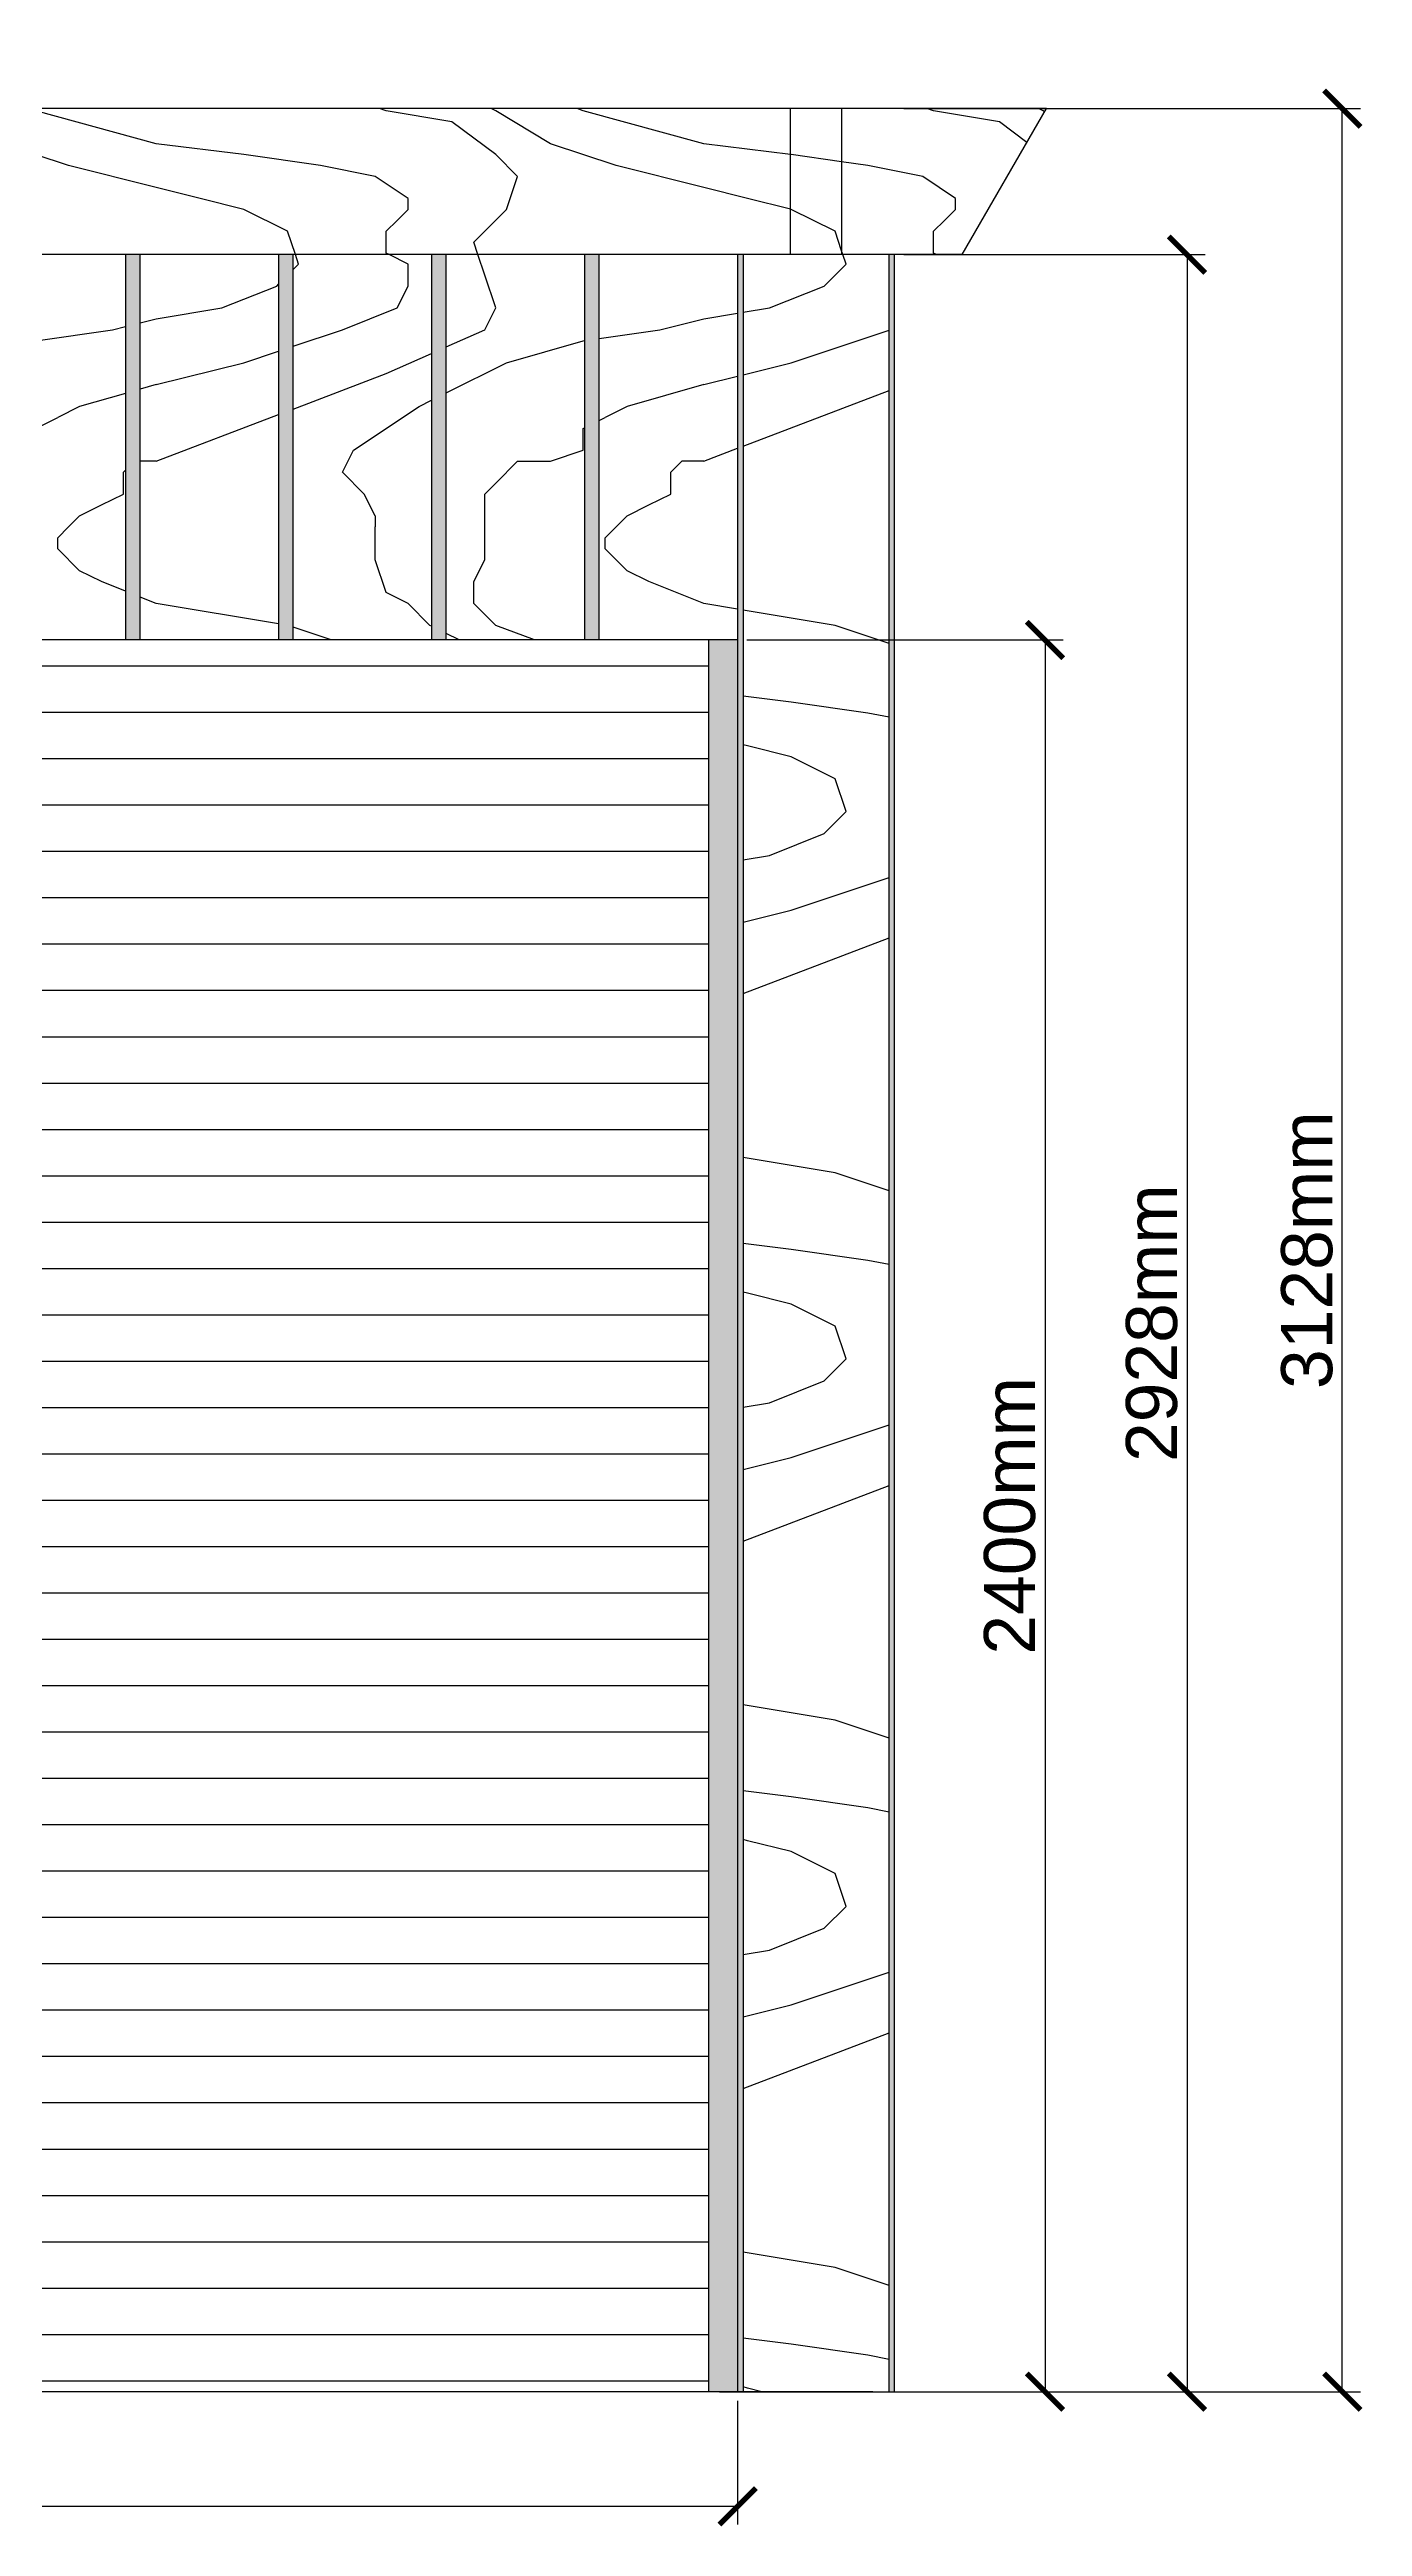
# Model space of a CAD drawing. Header units: millimetres. Extents: x -11841 to 102307, y -68819 to 40378.
# Drawn here: x 13354 to 15153, y -29941 to -26548 of the extents above; entities that cross this region are included whole.
import ezdxf

# ---------------------------------------------------------------- set-up
doc = ezdxf.new("R2010")
doc.units = ezdxf.units.MM
for name, color, linetype in [('Dimensions', 7, 'Continuous'), ('Gazebo', 254, 'Continuous'), ('Lines', 251, 'Continuous'), ('Louvers', 254, 'Continuous')]:
    doc.layers.add(name, color=color, linetype=linetype)
doc.styles.get("Standard").update_dxf_attribs({"font": 'Arial.ttf'})
doc.dimstyles.new('JRMStyle', dxfattribs={"dimtxt": 3.5, "dimasz": 2.5, "dimexe": 1.25, "dimexo": 0.625, "dimtad": 1, "dimdec": 0, "dimdsep": 46, "dimtxsty": 'Standard', "dimblk": 'ARCHTICK', "dimblk1": 'ARCHTICK', "dimblk2": 'ARCHTICK', "dimcen": 2.5, "dimadec": 0, "dimazin": 0, "dimtfac": 1, "dimtdec": 0, "dimtmove": 0, "dimatfit": 3, "dimldrblk": 'ARCHTICK', "dimfxl": 1, "dimarcsym": 0})
pattern_1 = [(14.03624344, (0, 742.993832247128), (7.293601989033505e-07, 750.0000138940788), [123.6931665, -2968.6360935]), (14.03624344, (750, 742.993832247128), (7.293601989033505e-07, 750.0000138940788), [123.6931665, -2968.6360935]), (14.03624344, (1500, 742.993832247128), (7.293601989033505e-07, 750.0000138940788), [123.6931665, -2968.6360935]), (14.03624344, (2250, 742.993832247128), (7.293601989033505e-07, 750.0000138940788), [123.6931665, -2968.6360935]), (18.434948, (120, 772.993832247128), (1.285191153499454e-06, 750.0000141903148), [142.3024889999999, -2229.405670499999]), (18.434948, (870, 772.993832247128), (1.285191153499454e-06, 750.0000141903148), [142.3024889999999, -2229.405670499999]), (18.434948, (1620, 772.993832247128), (1.285191153499454e-06, 750.0000141903148), [142.3024889999999, -2229.405670499999]), (21.80140880000001, (255, 817.993832247128), (-1.775580440011026e-05, 750.0000095910013), [80.7774705, -3958.096161]), (21.80140880000001, (1005, 817.993832247128), (-1.775580440011026e-05, 750.0000095910013), [80.7774705, -3958.096161]), (21.80140880000001, (1755, 817.993832247128), (-1.775580440011026e-05, 750.0000095910013), [80.7774705, -3958.096161]), (21.80140880000001, (2505, 817.993832247128), (-1.775580440011026e-05, 750.0000095910013), [80.7774705, -3958.096161]), (21.80140880000001, (3255, 817.993832247128), (-1.775580440011026e-05, 750.0000095910013), [80.7774705, -3958.096161]), (63.43495179999999, (330, 847.993832247128), (-1.280786340984719e-05, 749.9999827264458), [33.54102, -1643.509941]), (90, (345, 877.993832247128), (-750, 4.592425496802574e-14), [30, -720]), (153.4349518, (345, 907.993832247128), (3.817448426701731e-05, 750.0000209632107), [33.54101999999998, -1643.509941]), (153.4349518, (1095, 907.993832247128), (3.817448426701731e-05, 750.0000209632107), [33.54101999999998, -1643.509941]), (90, (315, 922.993832247128), (-750, 4.592425496802574e-14), [30, -720]), (45, (315, 952.993832247128), (5.329070518200751e-14, 750.0000008627968), [21.2132025, -1039.446945]), (45, (330, 967.993832247128), (5.329070518200751e-14, 750.0000008627968), [21.2132025, -1039.446945]), (90, (345, 982.993832247128), (-750, 4.592425496802574e-14), [15, -735]), (146.3099365, (345, 997.993832247128), (-4.396342548673715e-05, 750.0000209127533), [54.083268, -2650.0801845]), (146.3099365, (1095, 997.993832247128), (-4.396342548673715e-05, 750.0000209127533), [54.083268, -2650.0801845]), (146.3099365, (1845, 997.993832247128), (-4.396342548673715e-05, 750.0000209127533), [54.083268, -2650.0801845]), (168.6900787, (300, 1027.993832247128), (-8.107857595973655e-05, 749.9999850570102), [76.48529295, -3747.779388]), (168.6900787, (1050, 1027.993832247128), (-8.107857595973655e-05, 749.9999850570102), [76.48529295, -3747.779388]), (168.6900787, (1800, 1027.993832247128), (-8.107857595973655e-05, 749.9999850570102), [76.48529295, -3747.779388]), (168.6900787, (2550, 1027.993832247128), (-8.107857595973655e-05, 749.9999850570102), [76.48529295, -3747.779388]), (168.6900787, (3300, 1027.993832247128), (-8.107857595973655e-05, 749.9999850570102), [76.48529295, -3747.779388]), (171.8698883, (225, 1042.993832247128), (7.993161954988892e-05, 750.0000063145869), [106.06601715, -5197.234954499999]), (171.8698883, (975, 1042.993832247128), (7.993161954988892e-05, 750.0000063145869), [106.06601715, -5197.234954499999]), (171.8698883, (1725, 1042.993832247128), (7.993161954988892e-05, 750.0000063145869), [106.06601715, -5197.234954499999]), (171.8698883, (2475, 1042.993832247128), (7.993161954988892e-05, 750.0000063145869), [106.06601715, -5197.234954499999]), (171.8698883, (3225, 1042.993832247128), (7.993161954988892e-05, 750.0000063145869), [106.06601715, -5197.234954499999]), (171.8698883, (3975, 1042.993832247128), (7.993161954988892e-05, 750.0000063145869), [106.06601715, -5197.234954499999]), (171.8698883, (4725, 1042.993832247128), (7.993161954988892e-05, 750.0000063145869), [106.06601715, -5197.234954499999]), (172.8749847, (120, 1057.993832247128), (-7.404321076265319e-06, 750.0000228566356), [120.93386655, -5925.759429899999]), (172.8749847, (870, 1057.993832247128), (-7.404321076265319e-06, 750.0000228566356), [120.93386655, -5925.759429899999]), (172.8749847, (1620, 1057.993832247128), (-7.404321076265319e-06, 750.0000228566356), [120.93386655, -5925.759429899999]), (172.8749847, (2370, 1057.993832247128), (-7.404321076265319e-06, 750.0000228566356), [120.93386655, -5925.759429899999]), (172.8749847, (3120, 1057.993832247128), (-7.404321076265319e-06, 750.0000228566356), [120.93386655, -5925.759429899999]), (172.8749847, (3870, 1057.993832247128), (-7.404321076265319e-06, 750.0000228566356), [120.93386655, -5925.759429899999]), (172.8749847, (4620, 1057.993832247128), (-7.404321076265319e-06, 750.0000228566356), [120.93386655, -5925.759429899999]), (172.8749847, (5370, 1057.993832247128), (-7.404321076265319e-06, 750.0000228566356), [120.93386655, -5925.759429899999]), (20.8544579, (0, 637.993832247128), (-3.713100920066381e-06, 750.0000196160913), [337.083063, -16517.0709225]), (20.8544579, (750, 637.993832247128), (-3.713100920066381e-06, 750.0000196160913), [337.083063, -16517.0709225]), (20.8544579, (1500, 637.993832247128), (-3.713100920066381e-06, 750.0000196160913), [337.083063, -16517.0709225]), (20.8544579, (2250, 637.993832247128), (-3.713100920066381e-06, 750.0000196160913), [337.083063, -16517.0709225]), (20.8544579, (3000, 637.993832247128), (-3.713100920066381e-06, 750.0000196160913), [337.083063, -16517.0709225]), (20.8544579, (3750, 637.993832247128), (-3.713100920066381e-06, 750.0000196160913), [337.083063, -16517.0709225]), (20.8544579, (4500, 637.993832247128), (-3.713100920066381e-06, 750.0000196160913), [337.083063, -16517.0709225]), (20.8544579, (5250, 637.993832247128), (-3.713100920066381e-06, 750.0000196160913), [337.083063, -16517.0709225]), (20.8544579, (6000, 637.993832247128), (-3.713100920066381e-06, 750.0000196160913), [337.083063, -16517.0709225]), (20.8544579, (6750, 637.993832247128), (-3.713100920066381e-06, 750.0000196160913), [337.083063, -16517.0709225]), (20.8544579, (7500, 637.993832247128), (-3.713100920066381e-06, 750.0000196160913), [337.083063, -16517.0709225]), (20.8544579, (8250, 637.993832247128), (-3.713100920066381e-06, 750.0000196160913), [337.083063, -16517.0709225]), (20.8544579, (9000, 637.993832247128), (-3.713100920066381e-06, 750.0000196160913), [337.083063, -16517.0709225]), (20.8544579, (9750, 637.993832247128), (-3.713100920066381e-06, 750.0000196160913), [337.083063, -16517.0709225]), (20.8544579, (10500, 637.993832247128), (-3.713100920066381e-06, 750.0000196160913), [337.083063, -16517.0709225]), (20.8544579, (11250, 637.993832247128), (-3.713100920066381e-06, 750.0000196160913), [337.083063, -16517.0709225]), (20.8544579, (12000, 637.993832247128), (-3.713100920066381e-06, 750.0000196160913), [337.083063, -16517.0709225]), (20.8544579, (12750, 637.993832247128), (-3.713100920066381e-06, 750.0000196160913), [337.083063, -16517.0709225]), (20.8544579, (13500, 637.993832247128), (-3.713100920066381e-06, 750.0000196160913), [337.083063, -16517.0709225]), (20.8544579, (14250, 637.993832247128), (-3.713100920066381e-06, 750.0000196160913), [337.083063, -16517.0709225]), (20.8544579, (15000, 637.993832247128), (-3.713100920066381e-06, 750.0000196160913), [337.083063, -16517.0709225]), (23.9624901, (315, 757.993832247128), (-2.676358937137024e-05, 750.0000121996804), [147.7328685, -7238.9103705]), (23.9624901, (1065, 757.993832247128), (-2.676358937137024e-05, 750.0000121996804), [147.7328685, -7238.9103705]), (23.9624901, (1815, 757.993832247128), (-2.676358937137024e-05, 750.0000121996804), [147.7328685, -7238.9103705]), (23.9624901, (2565, 757.993832247128), (-2.676358937137024e-05, 750.0000121996804), [147.7328685, -7238.9103705]), (23.9624901, (3315, 757.993832247128), (-2.676358937137024e-05, 750.0000121996804), [147.7328685, -7238.9103705]), (23.9624901, (4065, 757.993832247128), (-2.676358937137024e-05, 750.0000121996804), [147.7328685, -7238.9103705]), (23.9624901, (4815, 757.993832247128), (-2.676358937137024e-05, 750.0000121996804), [147.7328685, -7238.9103705]), (23.9624901, (5565, 757.993832247128), (-2.676358937137024e-05, 750.0000121996804), [147.7328685, -7238.9103705]), (23.9624901, (6315, 757.993832247128), (-2.676358937137024e-05, 750.0000121996804), [147.7328685, -7238.9103705]), (63.43495179999999, (450, 817.993832247128), (-1.280786340984719e-05, 749.9999827264458), [33.54102, -1643.509941]), (108.4349518, (465, 847.993832247128), (-3.422644405226549e-05, 750.0000189337305), [47.43416550000001, -2324.2739865]), (108.4349518, (450, 892.993832247128), (-3.422644405226549e-05, 750.0000189337305), [47.43416550000001, -2324.2739865]), (45, (435, 937.993832247128), (5.329070518200751e-14, 750.0000008627968), [63.6396075, -997.0206075]), (71.5650482, (480, 982.993832247128), (2.141921986442696e-05, 750.000023202806), [47.43416550000001, -2324.2739865]), (135, (495, 1027.993832247128), (5.329070518200751e-14, 750.0000008627968), [42.4264065, -1018.2337185]), (143.1300964, (465, 1057.993832247128), (-2.03664573206197e-06, 749.9999887322772), [75, -3675]), (143.1300964, (1215, 1057.993832247128), (-2.03664573206197e-06, 749.9999887322772), [75, -3675]), (143.1300964, (1965, 1057.993832247128), (-2.03664573206197e-06, 749.9999887322772), [75, -3675]), (143.1300964, (2715, 1057.993832247128), (-2.03664573206197e-06, 749.9999887322772), [75, -3675]), (170.537674, (405, 1102.993832247128), (7.79956555607697e-05, 750.0000273356575), [91.24144079999999, -4470.830383349999]), (170.537674, (1155, 1102.993832247128), (7.79956555607697e-05, 750.0000273356575), [91.24144079999999, -4470.830383349999]), (170.537674, (1905, 1102.993832247128), (7.79956555607697e-05, 750.0000273356575), [91.24144079999999, -4470.830383349999]), (170.537674, (2655, 1102.993832247128), (7.79956555607697e-05, 750.0000273356575), [91.24144079999999, -4470.830383349999]), (170.537674, (3405, 1102.993832247128), (7.79956555607697e-05, 750.0000273356575), [91.24144079999999, -4470.830383349999]), (170.537674, (4155, 1102.993832247128), (7.79956555607697e-05, 750.0000273356575), [91.24144079999999, -4470.830383349999]), (161.5650482, (315, 1117.993832247128), (4.845669375086459e-05, 750.0000141903132), [142.3024889999999, -2229.405670499999]), (161.5650482, (1065, 1117.993832247128), (4.845669375086459e-05, 750.0000141903132), [142.3024889999999, -2229.405670499999]), (161.5650482, (1815, 1117.993832247128), (4.845669375086459e-05, 750.0000141903132), [142.3024889999999, -2229.405670499999]), (170.537674, (180, 1162.993832247128), (7.79956555607697e-05, 750.0000273356575), [182.482881, -4379.588928]), (170.537674, (930, 1162.993832247128), (7.79956555607697e-05, 750.0000273356575), [182.482881, -4379.588928]), (170.537674, (1680, 1162.993832247128), (7.79956555607697e-05, 750.0000273356575), [182.482881, -4379.588928]), (170.537674, (2430, 1162.993832247128), (7.79956555607697e-05, 750.0000273356575), [182.482881, -4379.588928]), (170.537674, (3180, 1162.993832247128), (7.79956555607697e-05, 750.0000273356575), [182.482881, -4379.588928]), (170.537674, (3930, 1162.993832247128), (7.79956555607697e-05, 750.0000273356575), [182.482881, -4379.588928]), (116.5650482, (300, 562.993832247128), (-3.817448442688942e-05, 750.0000209632108), [33.54102, -1643.509941]), (135, (285, 592.993832247128), (5.329070518200751e-14, 750.0000008627968), [42.4264065, -1018.2337185]), (63.43495179999999, (255, 622.993832247128), (-1.280786340984719e-05, 749.9999827264458), [33.54102, -1643.509941]), (33.6900673, (270, 652.993832247128), (2.583945164502666e-05, 749.9999734858875), [108.1665375, -2595.99700935]), (33.6900673, (1020, 652.993832247128), (2.583945164502666e-05, 749.9999734858875), [108.1665375, -2595.99700935]), (33.6900673, (1770, 652.993832247128), (2.583945164502666e-05, 749.9999734858875), [108.1665375, -2595.99700935]), (26.5650501, (360, 712.993832247128), (1.342809746063267e-05, 749.9999954720327), [134.16408, -1542.886848]), (26.5650501, (1110, 712.993832247128), (1.342809746063267e-05, 749.9999954720327), [134.16408, -1542.886848]), (15.9453955, (480, 772.993832247128), (-1.056781862018852e-06, 750.0000168870545), [109.2016485, -5350.8805845]), (15.9453955, (1230, 772.993832247128), (-1.056781862018852e-06, 750.0000168870545), [109.2016485, -5350.8805845]), (15.9453955, (1980, 772.993832247128), (-1.056781862018852e-06, 750.0000168870545), [109.2016485, -5350.8805845]), (15.9453955, (2730, 772.993832247128), (-1.056781862018852e-06, 750.0000168870545), [109.2016485, -5350.8805845]), (15.9453955, (3480, 772.993832247128), (-1.056781862018852e-06, 750.0000168870545), [109.2016485, -5350.8805845]), (15.9453955, (4230, 772.993832247128), (-1.056781862018852e-06, 750.0000168870545), [109.2016485, -5350.8805845]), (15.9453955, (4980, 772.993832247128), (-1.056781862018852e-06, 750.0000168870545), [109.2016485, -5350.8805845]), (8.1301022, (585, 802.993832247128), (1.954257422553951e-06, 750.0000002476138), [106.06601715, -5197.234954500001]), (8.1301022, (1335, 802.993832247128), (1.954257422553951e-06, 750.0000002476138), [106.06601715, -5197.234954500001]), (8.1301022, (2085, 802.993832247128), (1.954257422553951e-06, 750.0000002476138), [106.06601715, -5197.234954500001]), (8.1301022, (2835, 802.993832247128), (1.954257422553951e-06, 750.0000002476138), [106.06601715, -5197.234954500001]), (8.1301022, (3585, 802.993832247128), (1.954257422553951e-06, 750.0000002476138), [106.06601715, -5197.234954500001]), (8.1301022, (4335, 802.993832247128), (1.954257422553951e-06, 750.0000002476138), [106.06601715, -5197.234954500001]), (8.1301022, (5085, 802.993832247128), (1.954257422553951e-06, 750.0000002476138), [106.06601715, -5197.234954500001]), (14.03624344, (690, 817.993832247128), (7.293601989033505e-07, 750.0000138940788), [61.8465825, -3030.48271185]), (14.03624344, (1440, 817.993832247128), (7.293601989033505e-07, 750.0000138940788), [61.8465825, -3030.48271185]), (14.03624344, (2190, 817.993832247128), (7.293601989033505e-07, 750.0000138940788), [61.8465825, -3030.48271185]), (14.03624344, (2940, 817.993832247128), (7.293601989033505e-07, 750.0000138940788), [61.8465825, -3030.48271185]), (270, (300, 562.993832247128), (750, 4.592425496802574e-14), [15, -735]), (164.7448883, (750, 1072.993832247128), (-1.562888389372574e-05, 750.0000171689815), [171.026316, -8380.2896115]), (164.7448883, (1500, 1072.993832247128), (-1.562888389372574e-05, 750.0000171689815), [171.026316, -8380.2896115]), (164.7448883, (2250, 1072.993832247128), (-1.562888389372574e-05, 750.0000171689815), [171.026316, -8380.2896115]), (164.7448883, (3000, 1072.993832247128), (-1.562888389372574e-05, 750.0000171689815), [171.026316, -8380.2896115]), (164.7448883, (3750, 1072.993832247128), (-1.562888389372574e-05, 750.0000171689815), [171.026316, -8380.2896115]), (164.7448883, (4500, 1072.993832247128), (-1.562888389372574e-05, 750.0000171689815), [171.026316, -8380.2896115]), (164.7448883, (5250, 1072.993832247128), (-1.562888389372574e-05, 750.0000171689815), [171.026316, -8380.2896115]), (164.7448883, (6000, 1072.993832247128), (-1.562888389372574e-05, 750.0000171689815), [171.026316, -8380.2896115]), (164.7448883, (6750, 1072.993832247128), (-1.562888389372574e-05, 750.0000171689815), [171.026316, -8380.2896115]), (164.7448883, (7500, 1072.993832247128), (-1.562888389372574e-05, 750.0000171689815), [171.026316, -8380.2896115]), (164.7448883, (8250, 1072.993832247128), (-1.562888389372574e-05, 750.0000171689815), [171.026316, -8380.2896115]), (159.4439545, (585, 1117.993832247128), (-8.305684598752805e-05, 749.9999832059829), [128.1600525, -6279.842835]), (159.4439545, (1335, 1117.993832247128), (-8.305684598752805e-05, 749.9999832059829), [128.1600525, -6279.842835]), (159.4439545, (2085, 1117.993832247128), (-8.305684598752805e-05, 749.9999832059829), [128.1600525, -6279.842835]), (159.4439545, (2835, 1117.993832247128), (-8.305684598752805e-05, 749.9999832059829), [128.1600525, -6279.842835]), (159.4439545, (3585, 1117.993832247128), (-8.305684598752805e-05, 749.9999832059829), [128.1600525, -6279.842835]), (159.4439545, (4335, 1117.993832247128), (-8.305684598752805e-05, 749.9999832059829), [128.1600525, -6279.842835]), (159.4439545, (5085, 1117.993832247128), (-8.305684598752805e-05, 749.9999832059829), [128.1600525, -6279.842835]), (159.4439545, (5835, 1117.993832247128), (-8.305684598752805e-05, 749.9999832059829), [128.1600525, -6279.842835]), (135, (465, 1162.993832247128), (5.329070518200751e-14, 750.0000008627968), [42.4264065, -1018.2337185]), (90, (435, 1192.993832247128), (-750, 4.592425496802574e-14), [30, -720]), (63.43495179999999, (435, 1222.993832247128), (-1.280786340984719e-05, 749.9999827264458), [33.54102, -1643.509941]), (90, (450, 1252.993832247128), (-750, 4.592425496802574e-14), [30, -720]), (90, (450, 1282.993832247128), (-750, 4.592425496802574e-14), [15, -735]), (9.4623222, (0, 832.993832247128), (9.22919889845275e-06, 749.9999757965786), [91.24144079999999, -4470.830383349999]), (9.4623222, (750, 832.993832247128), (9.22919889845275e-06, 749.9999757965786), [91.24144079999999, -4470.830383349999]), (9.4623222, (1500, 832.993832247128), (9.22919889845275e-06, 749.9999757965786), [91.24144079999999, -4470.830383349999]), (9.4623222, (2250, 832.993832247128), (9.22919889845275e-06, 749.9999757965786), [91.24144079999999, -4470.830383349999]), (9.4623222, (3000, 832.993832247128), (9.22919889845275e-06, 749.9999757965786), [91.24144079999999, -4470.830383349999]), (9.4623222, (3750, 832.993832247128), (9.22919889845275e-06, 749.9999757965786), [91.24144079999999, -4470.830383349999]), (21.80140880000001, (90, 847.993832247128), (-1.775580440011026e-05, 750.0000095910013), [80.7774705, -3958.096161]), (21.80140880000001, (840, 847.993832247128), (-1.775580440011026e-05, 750.0000095910013), [80.7774705, -3958.096161]), (21.80140880000001, (1590, 847.993832247128), (-1.775580440011026e-05, 750.0000095910013), [80.7774705, -3958.096161]), (21.80140880000001, (2340, 847.993832247128), (-1.775580440011026e-05, 750.0000095910013), [80.7774705, -3958.096161]), (21.80140880000001, (3090, 847.993832247128), (-1.775580440011026e-05, 750.0000095910013), [80.7774705, -3958.096161]), (45, (165, 877.993832247128), (5.329070518200751e-14, 750.0000008627968), [42.4264065, -1018.2337185]), (108.4349518, (195, 907.993832247128), (-3.422644405226549e-05, 750.0000189337305), [47.43416550000001, -2324.2739865]), (153.4349518, (180, 952.993832247128), (3.817448426701731e-05, 750.0000209632107), [67.08203999999996, -1609.9689105]), (153.4349518, (930, 952.993832247128), (3.817448426701731e-05, 750.0000209632107), [67.08203999999996, -1609.9689105]), (165.9637604, (120, 982.993832247128), (1.88554176272504e-05, 749.9999964315168), [61.84658249999999, -3030.482711849999]), (165.9637604, (870, 982.993832247128), (1.88554176272504e-05, 749.9999964315168), [61.84658249999999, -3030.482711849999]), (165.9637604, (1620, 982.993832247128), (1.88554176272504e-05, 749.9999964315168), [61.84658249999999, -3030.482711849999]), (165.9637604, (2370, 982.993832247128), (1.88554176272504e-05, 749.9999964315168), [61.84658249999999, -3030.482711849999]), (165.9637604, (60, 997.993832247128), (1.88554176272504e-05, 749.9999964315168), [61.84658249999999, -3030.482711849999]), (165.9637604, (810, 997.993832247128), (1.88554176272504e-05, 749.9999964315168), [61.84658249999999, -3030.482711849999]), (165.9637604, (1560, 997.993832247128), (1.88554176272504e-05, 749.9999964315168), [61.84658249999999, -3030.482711849999]), (165.9637604, (2310, 997.993832247128), (1.88554176272504e-05, 749.9999964315168), [61.84658249999999, -3030.482711849999]), (158.1985931, (750, 1192.993832247128), (-8.176466202769461e-05, 749.9999764443803), [80.7774705, -3958.096161]), (158.1985931, (1500, 1192.993832247128), (-8.176466202769461e-05, 749.9999764443803), [80.7774705, -3958.096161]), (158.1985931, (2250, 1192.993832247128), (-8.176466202769461e-05, 749.9999764443803), [80.7774705, -3958.096161]), (158.1985931, (3000, 1192.993832247128), (-8.176466202769461e-05, 749.9999764443803), [80.7774705, -3958.096161]), (158.1985931, (3750, 1192.993832247128), (-8.176466202769461e-05, 749.9999764443803), [80.7774705, -3958.096161]), (153.4349518, (675, 1222.993832247128), (3.817448426701731e-05, 750.0000209632107), [33.54101999999998, -1643.509941]), (153.4349518, (1425, 1222.993832247128), (3.817448426701731e-05, 750.0000209632107), [33.54101999999998, -1643.509941]), (135, (645, 1237.993832247128), (5.329070518200751e-14, 750.0000008627968), [42.4264065, -1018.2337185]), (90, (615, 1267.993832247128), (-750, 4.592425496802574e-14), [15, -735]), (45, (615, 1282.993832247128), (5.329070518200751e-14, 750.0000008627968), [21.2132025, -1039.446945]), (165.9637604, (750, 1012.993832247128), (1.88554176272504e-05, 749.9999964315168), [123.6931664999999, -2968.636093499999]), (165.9637604, (1500, 1012.993832247128), (1.88554176272504e-05, 749.9999964315168), [123.6931664999999, -2968.636093499999]), (165.9637604, (2250, 1012.993832247128), (1.88554176272504e-05, 749.9999964315168), [123.6931664999999, -2968.636093499999]), (165.9637604, (3000, 1012.993832247128), (1.88554176272504e-05, 749.9999964315168), [123.6931664999999, -2968.636093499999]), (161.5650482, (630, 1042.993832247128), (4.845669375086459e-05, 750.0000141903132), [94.86833099999998, -2276.839828499999]), (161.5650482, (1380, 1042.993832247128), (4.845669375086459e-05, 750.0000141903132), [94.86833099999998, -2276.839828499999]), (161.5650482, (2130, 1042.993832247128), (4.845669375086459e-05, 750.0000141903132), [94.86833099999998, -2276.839828499999]), (149.03623962, (540, 1072.993832247128), (5.448520445483496e-05, 749.9999785396983), [87.46427549999999, -4285.749664499999]), (149.03623962, (1290, 1072.993832247128), (5.448520445483496e-05, 749.9999785396983), [87.46427549999999, -4285.749664499999]), (149.03623962, (2040, 1072.993832247128), (5.448520445483496e-05, 749.9999785396983), [87.46427549999999, -4285.749664499999]), (149.03623962, (2790, 1072.993832247128), (5.448520445483496e-05, 749.9999785396983), [87.46427549999999, -4285.749664499999]), (149.03623962, (3540, 1072.993832247128), (5.448520445483496e-05, 749.9999785396983), [87.46427549999999, -4285.749664499999]), (153.4349518, (465, 1117.993832247128), (3.817448426701731e-05, 750.0000209632107), [100.623057, -1576.427879399999]), (153.4349518, (1215, 1117.993832247128), (3.817448426701731e-05, 750.0000209632107), [100.623057, -1576.427879399999]), (135, (375, 1162.993832247128), (5.329070518200751e-14, 750.0000008627968), [42.4264065, -1018.2337185]), (153.4349518, (345, 1192.993832247128), (3.817448426701731e-05, 750.0000209632107), [33.54101999999998, -1643.509941]), (153.4349518, (1095, 1192.993832247128), (3.817448426701731e-05, 750.0000209632107), [33.54101999999998, -1643.509941]), (108.4349518, (315, 1207.993832247128), (-3.422644405226549e-05, 750.0000189337305), [47.43416550000001, -2324.2739865]), (90, (300, 1252.993832247128), (-750, 4.592425496802574e-14), [45, -705]), (195.9453888, (750, 742.993832247128), (8.664601489627444e-05, 750.0000168870495), [109.2016485, -5350.8805845]), (195.9453888, (1500, 742.993832247128), (8.664601489627444e-05, 750.0000168870495), [109.2016485, -5350.8805845]), (195.9453888, (2250, 742.993832247128), (8.664601489627444e-05, 750.0000168870495), [109.2016485, -5350.8805845]), (195.9453888, (3000, 742.993832247128), (8.664601489627444e-05, 750.0000168870495), [109.2016485, -5350.8805845]), (195.9453888, (3750, 742.993832247128), (8.664601489627444e-05, 750.0000168870495), [109.2016485, -5350.8805845]), (195.9453888, (4500, 742.993832247128), (8.664601489627444e-05, 750.0000168870495), [109.2016485, -5350.8805845]), (195.9453888, (5250, 742.993832247128), (8.664601489627444e-05, 750.0000168870495), [109.2016485, -5350.8805845]), (206.5650635, (645, 712.993832247128), (-0.0001109951469935311, 750.0000209632013), [33.54102, -1643.509941]), (206.5650635, (1395, 712.993832247128), (-0.0001109951469935311, 750.0000209632013), [33.54102, -1643.509941]), (180, (750, 637.993832247128), (-9.184850993605149e-14, -750), [30, -720]), (90, (450, 547.993832247128), (-750, 4.592425496802574e-14), [45, -705]), (45, (450, 592.993832247128), (5.329070518200751e-14, 750.0000008627968), [21.2132025, -1039.446945]), (45, (465, 607.993832247128), (5.329070518200751e-14, 750.0000008627968), [42.4264065, -1018.2337185]), (0, (495, 637.993832247128), (0, 750), [45, -705]), (18.434948, (540, 637.993832247128), (1.285191153499454e-06, 750.0000141903148), [47.43416549999999, -2324.273986499999]), (18.434948, (1290, 637.993832247128), (1.285191153499454e-06, 750.0000141903148), [47.43416549999999, -2324.273986499999]), (18.434948, (2040, 637.993832247128), (1.285191153499454e-06, 750.0000141903148), [47.43416549999999, -2324.273986499999]), (90, (585, 652.993832247128), (-750, 4.592425496802574e-14), [30, -720]), (26.5650501, (585, 682.993832247128), (1.342809746063267e-05, 749.9999954720327), [33.54102, -1643.509941]), (26.5650501, (1335, 682.993832247128), (1.342809746063267e-05, 749.9999954720327), [33.54102, -1643.509941]), (45, (630, 547.993832247128), (5.329070518200751e-14, 750.0000008627968), [21.2132025, -1039.446945]), (26.5650501, (645, 562.993832247128), (1.342809746063267e-05, 749.9999954720327), [33.54102, -1643.509941]), (26.5650501, (1395, 562.993832247128), (1.342809746063267e-05, 749.9999954720327), [33.54102, -1643.509941]), (26.5650501, (675, 577.993832247128), (1.342809746063267e-05, 749.9999954720327), [33.54102, -1643.509941]), (26.5650501, (1425, 577.993832247128), (1.342809746063267e-05, 749.9999954720327), [33.54102, -1643.509941]), (90, (705, 592.993832247128), (-750, 4.592425496802574e-14), [15, -735]), (90, (705, 607.993832247128), (-750, 4.592425496802574e-14), [15, -735]), (45, (705, 622.993832247128), (5.329070518200751e-14, 750.0000008627968), [21.2132025, -1039.446945])]

# ---------------------------------------------------------------- blocks, each defined once
blk = doc.blocks.new('_ArchTick')
at = {"color": 0, "linetype": 'ByBlock', "const_width": 0.15}
blk.add_lwpolyline([(-0.5, -0.5), (0.5, 0.5)], dxfattribs=at)
blk = doc.blocks.new('*D16')
at = {"layer": 'Defpoints', "color": 0, "transparency": 16777216}
for p in [(14511.95639381376, -26828.45183308536), (14511.95639381376, -29756.45183308537), (14912.64619907486, -29756.45183308537)]:
    blk.add_point(p, dxfattribs=at)
at = {"layer": 'Dimensions', "color": 0, "lineweight": -2, "transparency": 16777216}
for p, q in [((14524.45639381376, -26828.45183308536), (14937.64619907487, -26828.45183308536)), ((14912.64619907487, -26828.45183308536), (14912.64619907486, -29756.45183308537)), ((14524.45639381376, -29756.45183308537), (14937.64619907486, -29756.45183308537))]:
    blk.add_line(p, q, dxfattribs=at)
at = {"layer": 'Dimensions', "color": 0, "lineweight": -2, "transparency": 16777216, "xscale": 50, "yscale": 50, "zscale": 50}
for p, rotation in [((14912.64619907487, -26828.45183308536), 90), ((14912.64619907486, -29756.45183308537), 270)]:
    blk.add_blockref('_ArchTick', p, dxfattribs=dict(at, rotation=rotation))
at = {"layer": 'Dimensions', "color": 0, "transparency": 16777216, "insert": (14864.40608993435, -28292.45183308536), "char_height": 70, "attachment_point": 5, "rotation": 90}
blk.add_mtext('2928mm', dxfattribs=at)
blk = doc.blocks.new('*D17')
at = {"layer": 'Defpoints', "color": 0, "transparency": 16777216}
for p in [(14296.95639381376, -27356.45183308538), (14296.95639381376, -29756.45183308538), (14718.1191742986, -29756.45183308538)]:
    blk.add_point(p, dxfattribs=at)
at = {"layer": 'Dimensions', "color": 0, "lineweight": -2, "transparency": 16777216}
for p, q in [((14309.45639381376, -27356.45183308538), (14743.1191742986, -27356.45183308538)), ((14718.1191742986, -27356.45183308538), (14718.1191742986, -29756.45183308538)), ((14309.45639381376, -29756.45183308538), (14743.1191742986, -29756.45183308538))]:
    blk.add_line(p, q, dxfattribs=at)
at = {"layer": 'Dimensions', "color": 0, "lineweight": -2, "transparency": 16777216, "xscale": 50, "yscale": 50, "zscale": 50}
for p, rotation in [((14718.1191742986, -27356.45183308538), 90), ((14718.1191742986, -29756.45183308538), 270)]:
    blk.add_blockref('_ArchTick', p, dxfattribs=dict(at, rotation=rotation))
at = {"layer": 'Dimensions', "color": 0, "transparency": 16777216, "insert": (14669.87906515808, -28556.45183308537), "char_height": 70, "attachment_point": 5, "rotation": 90}
blk.add_mtext('2400mm', dxfattribs=at)
blk = doc.blocks.new('*D18')
at = {"layer": 'Defpoints', "color": 0, "transparency": 16777216}
for p in [(14511.95639381376, -26628.45183308536), (15125.29891752749, -26628.45183308536), (14511.95639381376, -29756.45183308538)]:
    blk.add_point(p, dxfattribs=at)
at = {"layer": 'Dimensions', "color": 0, "lineweight": -2, "transparency": 16777216}
for p, q in [((14524.45639381376, -26628.45183308536), (15150.29891752749, -26628.45183308536)), ((15125.29891752748, -29756.45183308538), (15125.29891752749, -26628.45183308536)), ((14524.45639381376, -29756.45183308538), (15150.29891752748, -29756.45183308538))]:
    blk.add_line(p, q, dxfattribs=at)
at = {"layer": 'Dimensions', "color": 0, "lineweight": -2, "transparency": 16777216, "xscale": 50, "yscale": 50, "zscale": 50}
for p, rotation in [((15125.29891752749, -26628.45183308536), 90), ((15125.29891752748, -29756.45183308538), 270)]:
    blk.add_blockref('_ArchTick', p, dxfattribs=dict(at, rotation=rotation))
at = {"layer": 'Dimensions', "color": 0, "transparency": 16777216, "insert": (15077.03493389857, -28192.45183308537), "char_height": 70, "attachment_point": 5, "rotation": 90}
blk.add_mtext('3128mm', dxfattribs=at)
blk = doc.blocks.new('*D21')
at = {"layer": 'Defpoints', "color": 0, "transparency": 16777216}
for p in [(11591.95639381389, -29756.45183308542), (14296.95639381376, -29756.45183308537), (14296.95639381376, -29913.46764261267)]:
    blk.add_point(p, dxfattribs=at)
at = {"layer": 'Dimensions', "color": 0, "lineweight": -2, "transparency": 16777216}
for p, q in [((11591.95639381389, -29768.95183308542), (11591.95639381389, -29938.46764261267)), ((14296.95639381376, -29768.95183308537), (14296.95639381376, -29938.46764261267)), ((11591.95639381389, -29913.46764261267), (14296.95639381376, -29913.46764261267))]:
    blk.add_line(p, q, dxfattribs=at)
at = {"layer": 'Dimensions', "color": 0, "lineweight": -2, "transparency": 16777216, "xscale": 50, "yscale": 50, "zscale": 50, "rotation": 180}
blk.add_blockref('_ArchTick', (11591.95639381389, -29913.46764261267), dxfattribs=at)
at = {"layer": 'Dimensions', "color": 0, "lineweight": -2, "transparency": 16777216, "xscale": 50, "yscale": 50, "zscale": 50}
blk.add_blockref('_ArchTick', (14296.95639381376, -29913.46764261267), dxfattribs=at)
at = {"layer": 'Dimensions', "color": 0, "transparency": 16777216, "insert": (12944.45639381382, -29865.22753347215), "char_height": 70, "attachment_point": 5}
blk.add_mtext('2705mm', dxfattribs=at)

msp = doc.modelspace()

# ---------------------------------------------------------------- hatches: boundary and pattern name
at = {"true_color": 0xc7854f}
h = msp.add_hatch(dxfattribs=at)
h.set_pattern_fill('AR-B816C', color=23, scale=0.4)
h.set_pattern_definition([(0, (0, 547.993832247128), (81.28, 81.28), [158.75, -3.81]), (0, (-81.28, 551.803832247128), (81.28, 81.28), [158.75, -3.81]), (90, (0, 547.993832247128), (-81.28, 81.28), [-85.09, 77.47000000000001]), (90, (-3.81, 547.993832247128), (-81.28, 81.28), [-85.09, 77.47000000000001])])
h.paths.add_polyline_path([(4246.274322239664, -28876.45183308544), (3558.956393813889, -28876.45183308544), (3558.956393813889, -28956.45183308544), (4246.274322239664, -28956.45183308544)])
h.paths.add_polyline_path([(4161.274322239664, -28996.45183308544), (4141.274322239664, -28996.45183308544), (4141.274322239662, -28956.45183308544), (3558.956393813889, -28956.45183308544), (3558.956393813889, -29756.45183308545), (4161.274322239664, -29756.45183308544)])
h.paths.add_polyline_path([(6957.956393813889, -28876.45183308544), (6518.638441286314, -28876.45183308544), (6518.638441286314, -28956.45183308545), (6957.956393813888, -28956.45183308545)])
h.paths.add_polyline_path([(6957.956393813889, -28956.45183308545), (6623.638441286315, -28956.45183308545), (6623.638441286314, -28996.45183308542), (6603.638441286312, -28996.45183308542), (6603.638441286314, -29756.45183308543), (6957.956393813887, -29756.45183308542)])
h.paths.add_polyline_path([(9257.956393813894, -26828.45183308536), (8928.222456750482, -26828.45183308536), (8928.222456750482, -26935.87239653072), (9038.133769104952, -26935.87239653072), (9038.133769104952, -27181.25868756719), (8928.222456750482, -27181.25868756719), (8928.222456750482, -27432.48454437741), (9038.133769104952, -27432.48454437741), (9038.133769104952, -27677.87083541388), (8928.222456750482, -27677.87083541388), (8928.222456750482, -27929.0966922241), (9038.133769104952, -27929.0966922241), (9038.133769104952, -28180.32254903431), (8928.222456750482, -28180.32254903431), (8928.222456750482, -28431.54840584454), (9038.133769104952, -28431.54840584454), (9038.133769104952, -28682.77426265476), (8928.222456750482, -28682.77426265476), (8928.222456750482, -28934.00011946498), (9038.133769104952, -28934.00011946498), (9038.133769104952, -29185.2259762752), (8928.222456750482, -29185.2259762752), (8928.222456750482, -29436.45183308542), (6957.956393813888, -29436.45183308542), (6957.956393813887, -29756.45183308542), (9257.956393813894, -29756.45183308541)])
h.paths.add_polyline_path([(9257.956393813894, -24611.45183308545), (9038.133769104952, -24611.45183308545), (9038.133769104952, -24856.83812412192), (8928.222456750482, -24856.83812412192), (8928.222456750482, -25108.06398093214), (9038.133769104952, -25108.06398093214), (9038.133769104952, -25359.28983774236), (8928.222456750482, -25359.28983774236), (8928.222456750482, -25610.51569455259), (9038.133769104952, -25610.51569455259), (9038.133769104952, -25861.7415513628), (8928.222456750482, -25861.7415513628), (8928.222456750482, -26112.96740817302), (9038.133769104952, -26112.96740817302), (9038.133769104952, -26364.19326498324), (8928.222456750482, -26364.19326498324), (8928.222456750482, -26628.45183308536), (9257.956393813896, -26628.45183308536)])
h.paths.add_polyline_path([(11346.95639381389, -26828.45183308536), (11301.95639381389, -26828.45183308536), (11301.95639381389, -29436.45183308541), (9257.956393813896, -29436.45183308542), (9257.956393813894, -29756.45183308541), (11346.95639381389, -29756.45183308539)])
h.paths.add_polyline_path([(11591.95639381389, -26828.45183308536), (11546.95639381389, -26828.45183308536), (11546.95639381389, -29756.45183308539), (11591.95639381389, -29756.45183308539)])
h.paths.add_polyline_path([(14304.45639381376, -26828.45183308536), (14296.95639381376, -26828.45183308536), (14296.95639381376, -29756.45183308538), (14304.45639381376, -29756.45183308538)])
h.paths.add_polyline_path([(14511.95639381377, -26828.45183308536), (14504.45639381376, -26828.45183308536), (14504.45639381376, -29756.45183308538), (14511.95639381377, -29756.45183308538)])
h = msp.add_hatch()
h.set_pattern_fill('LINE', color=254, scale=20)
h.set_pattern_definition([(0, (0, 547.993832247128), (0, 63.5), [])])
h.paths.add_polyline_path([(11631.95639381389, -29756.45183308539), (14256.95639381376, -29756.45183308537), (14256.95639381376, -27356.45183308538), (11631.95639381389, -27356.45183308542)])
at = {"true_color": 0x20262a}
h = msp.add_hatch(color=250, dxfattribs=at)
h.dxf.hatch_style = 1
h.paths.add_polyline_path([(14296.95639381376, -27356.45183308538), (14256.95639381376, -27356.45183308538), (14256.95639381376, -29756.45183308538), (14296.95639381376, -29756.45183308538)])
at = {"layer": 'Gazebo', "true_color": 0x95a2ad}
h = msp.add_hatch(dxfattribs=at)
h.set_pattern_fill('HWOD20E1', color=253, scale=15, pattern_type=2)
h.set_pattern_definition(pattern_1)
h.paths.add_polyline_path([(11396.95639381389, -26628.45183308536), (6937.95639381389, -26628.45183308536), (6937.956393813889, -26828.45183308536), (11396.95639381389, -26828.45183308536)])
edge = h.paths.add_edge_path()
edge.add_line((14604.45639381376, -26828.45183308536), (14719.92644765169, -26628.45183308536))
h = msp.add_hatch(dxfattribs=at)
h.set_pattern_fill('HWOD20E1', color=253, scale=15, pattern_type=2)
h.set_pattern_definition(pattern_1)
h.paths.add_polyline_path([(11496.95639381389, -26628.45183308536), (11496.95639381389, -26828.45183308536), (14369.45639381376, -26828.45183308536), (14369.45639381376, -26628.45183308536)])
h = msp.add_hatch(dxfattribs=at)
h.set_pattern_fill('HWOD20E1', color=253, scale=15, pattern_type=2)
h.set_pattern_definition(pattern_1)
h.paths.add_polyline_path([(14439.45639381376, -26628.45183308536), (14369.45639381376, -26628.45183308536), (14369.45639381376, -26828.45183308536), (14439.45639381376, -26828.45183308536)])
h = msp.add_hatch(dxfattribs=at)
h.set_pattern_fill('HWOD20E1', color=253, scale=15, pattern_type=2)
h.set_pattern_definition(pattern_1)
h.paths.add_polyline_path([(14719.92644765169, -26628.45183308536), (14439.45639381376, -26628.45183308536), (14439.45639381376, -26828.45183308536), (14604.45639381376, -26828.45183308536)])
h = msp.add_hatch(dxfattribs=at)
h.set_pattern_fill('HWOD20E1', color=253, scale=15, pattern_type=2)
h.set_pattern_definition(pattern_1)
h.paths.add_polyline_path([(14504.45639381376, -26828.45183308536), (14304.45639381376, -26828.45183308536), (14304.45639381376, -29756.45183308538), (14504.45639381376, -29756.45183308538)])
at = {"layer": 'Louvers', "true_color": 0x95a2ad}
h = msp.add_hatch(dxfattribs=at)
h.set_pattern_fill('HWOD20E1', color=253, scale=15, pattern_type=2)
h.set_pattern_definition(pattern_1)
h.paths.add_polyline_path([(13268.75639381389, -27356.45183308539), (13458.35639381389, -27356.45183308539), (13458.35639381389, -26828.45183308536), (13268.75639381389, -26828.45183308536)])
at = {"layer": 'Louvers'}
h = msp.add_hatch(color=256, dxfattribs=at)
h.dxf.hatch_style = 1
h.paths.add_polyline_path([(13478.35639381389, -26828.45183308536), (13458.35639381389, -26828.45183308536), (13458.35639381389, -27356.45183308539), (13478.35639381389, -27356.45183308539)])
at = {"layer": 'Louvers', "true_color": 0x95a2ad}
h = msp.add_hatch(dxfattribs=at)
h.set_pattern_fill('HWOD20E1', color=253, scale=15, pattern_type=2)
h.set_pattern_definition(pattern_1)
h.paths.add_polyline_path([(13478.35639381389, -27356.45183308539), (13667.95639381389, -27356.45183308539), (13667.95639381389, -26828.45183308536), (13478.35639381389, -26828.45183308536)])
at = {"layer": 'Louvers'}
h = msp.add_hatch(color=256, dxfattribs=at)
h.dxf.hatch_style = 1
h.paths.add_polyline_path([(13687.95639381389, -26828.45183308536), (13667.95639381389, -26828.45183308536), (13667.95639381389, -27356.45183308539), (13687.95639381389, -27356.45183308538)])
at = {"layer": 'Louvers', "true_color": 0x95a2ad}
h = msp.add_hatch(dxfattribs=at)
h.set_pattern_fill('HWOD20E1', color=253, scale=15, pattern_type=2)
h.set_pattern_definition(pattern_1)
h.paths.add_polyline_path([(13687.95639381389, -27356.45183308538), (13877.55639381389, -27356.45183308538), (13877.55639381389, -26828.45183308536), (13687.95639381389, -26828.45183308536)])
at = {"layer": 'Louvers'}
h = msp.add_hatch(color=256, dxfattribs=at)
h.dxf.hatch_style = 1
h.paths.add_polyline_path([(13877.55639381389, -27356.45183308538), (13897.55639381389, -27356.45183308538), (13897.55639381389, -26828.45183308536), (13877.55639381389, -26828.45183308536)])
at = {"layer": 'Louvers', "true_color": 0x95a2ad}
h = msp.add_hatch(dxfattribs=at)
h.set_pattern_fill('HWOD20E1', color=253, scale=15, pattern_type=2)
h.set_pattern_definition(pattern_1)
h.paths.add_polyline_path([(14087.15639381389, -26828.45183308536), (13897.55639381389, -26828.45183308536), (13897.55639381389, -27356.45183308538), (14087.15639381389, -27356.45183308538)])
at = {"layer": 'Louvers'}
h = msp.add_hatch(color=256, dxfattribs=at)
h.dxf.hatch_style = 1
h.paths.add_polyline_path([(14107.15639381389, -26828.45183308536), (14087.15639381389, -26828.45183308536), (14087.15639381389, -27356.45183308538), (14107.15639381389, -27356.45183308538)])
at = {"layer": 'Louvers', "true_color": 0x95a2ad}
h = msp.add_hatch(dxfattribs=at)
h.set_pattern_fill('HWOD20E1', color=253, scale=15, pattern_type=2)
h.set_pattern_definition(pattern_1)
h.paths.add_polyline_path([(14107.15639381389, -27356.45183308538), (14296.95639381376, -27356.45183308538), (14296.95639381376, -26828.45183308536), (14107.15639381389, -26828.45183308536)])

# ---------------------------------------------------------------- linework, layer by layer
at = {"layer": 'Lines'}
for p, q in [((14719.92644765169, -26628.45183308536), (6937.956393813889, -26628.45183308536)), ((14369.45639381376, -26828.45183308536), (14369.45639381376, -26628.45183308536)), ((14439.45639381376, -26628.45183308536), (14439.45639381376, -26828.45183308536)), ((14604.45639381376, -26828.45183308536), (14719.92644765169, -26628.45183308536)), ((14604.45639381376, -26828.45183308536), (6937.956393813889, -26828.45183308536)), ((14296.95639381376, -26828.45183308536), (14296.95639381376, -29756.45183308538)), ((14304.45639381376, -26828.45183308536), (14304.45639381376, -29756.45183308538)), ((14504.45639381376, -29756.45183308538), (14504.45639381376, -26828.45183308536)), ((14511.95639381376, -29756.45183308537), (14511.95639381376, -26828.45183308536)), ((14296.95639381376, -27356.45183308538), (11591.95639381389, -27356.45183308542)), ((14481.95639381389, -29756.45183308537), (3558.956393813889, -29756.45183308545)), ((14271.95639381389, -29756.45183308538), (14511.95639381376, -29756.45183308538))]:
    msp.add_line(p, q, dxfattribs=at)
at = {"layer": 'Lines', "color": 253, "true_color": 0x95a2ad}
msp.add_line((14256.95639381376, -27356.45183308538), (14256.95639381376, -29756.45183308538), dxfattribs=at)
at = {"layer": 'Lines'}
for points in [[(13458.35639381389, -26828.45183308542), (13458.35639381389, -27356.45183308542)], [(13478.35639381389, -27356.45183308542), (13478.35639381389, -26828.45183308542)], [(13667.95639381389, -26828.45183308542), (13667.95639381389, -27356.45183308542)], [(13687.95639381389, -27356.45183308542), (13687.95639381389, -26828.45183308542)], [(13877.55639381389, -26828.45183308542), (13877.55639381389, -27356.45183308542)], [(13897.55639381389, -27356.45183308542), (13897.55639381389, -26828.45183308542)], [(14087.15639381389, -26828.45183308542), (14087.15639381389, -27356.45183308542)], [(14107.15639381389, -27356.45183308542), (14107.15639381389, -26828.45183308542)]]:
    msp.add_lwpolyline(points, dxfattribs=at)

# ---------------------------------------------------------------- dimensions: what is measured, and where the dimension line sits
at = {"layer": 'Dimensions'}
for base, p1, p2, picture, middle in [((15125.29891752749, -26628.45183308536), (14511.95639381376, -29756.45183308538), (14511.95639381376, -26628.45183308536), '*D18', (15077.03493389857, -28192.45183308537)), ((14912.64619907486, -29756.45183308537), (14511.95639381376, -26828.45183308536), (14511.95639381376, -29756.45183308537), '*D16', (14864.40608993435, -28292.45183308536)), ((14718.1191742986, -29756.45183308538), (14296.95639381376, -27356.45183308538), (14296.95639381376, -29756.45183308538), '*D17', (14669.87906515808, -28556.45183308537))]:
    dim = msp.add_linear_dim(base=base, p1=p1, p2=p2, angle=90, dimstyle='JRMStyle', override={"dimpost": 'mm'}, dxfattribs=at)
    dim.commit()
    dim.dimension.update_dxf_attribs({"geometry": picture, "text_midpoint": middle})
dim = msp.add_linear_dim(base=(14296.95639381376, -29913.46764261267), p1=(11591.95639381389, -29756.45183308542), p2=(14296.95639381376, -29756.45183308537), dimstyle='JRMStyle', override={"dimpost": 'mm'}, dxfattribs=at)
dim.commit()
dim.dimension.update_dxf_attribs({"geometry": '*D21', "text_midpoint": (12944.45639381382, -29865.22753347215)})

doc.saveas('drawing.dxf')
